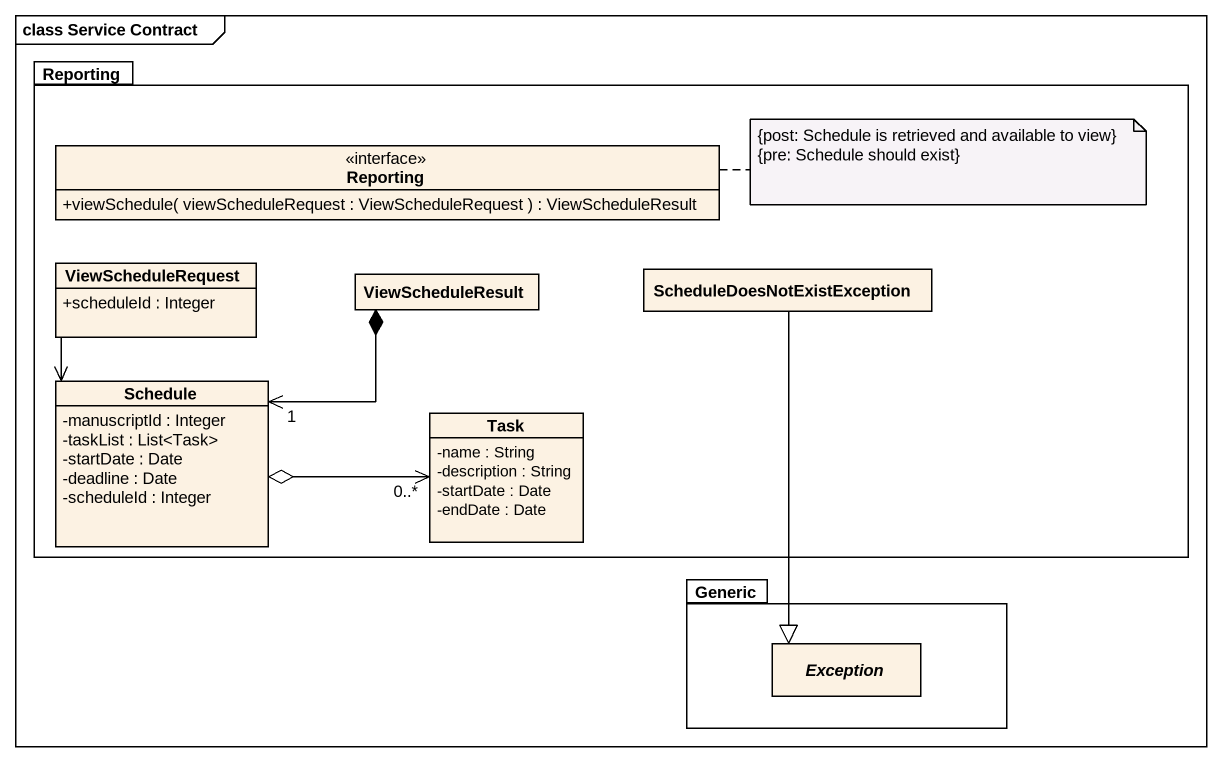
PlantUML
@startuml
mainframe class Service Contract
hide circle
hide empty members
skinparam classAttributeIconSize 0
package Reporting {
  interface "Reporting" as Reporting_2 {
    +viewSchedule( viewScheduleRequest : ViewScheduleRequest ) : ViewScheduleResult
  }
  class ViewScheduleRequest {
    +scheduleId : Integer
  }
  class ViewScheduleResult
  class "ScheduleDoesNotExistException" as ScheduleDoesNotExistExceptio
  class Schedule {
    -manuscriptId : Integer
    -taskList : List<Task>
    -startDate : Date
    -deadline : Date
    -scheduleId : Integer
  }
  class Task {
    -name : String
    -description : String
    -startDate : Date
    -endDate : Date
  }
}
package Generic {
  abstract class "Exception" as Exception_
}
ViewScheduleRequest --> Schedule
ViewScheduleResult *--> "1" Schedule
ScheduleDoesNotExistExceptio --|> Exception_
Schedule o-right-> "0..*" Task
note right of Reporting_2
  {post: Schedule is retrieved and available to view}
  {pre: Schedule should exist}
end note
@enduml
